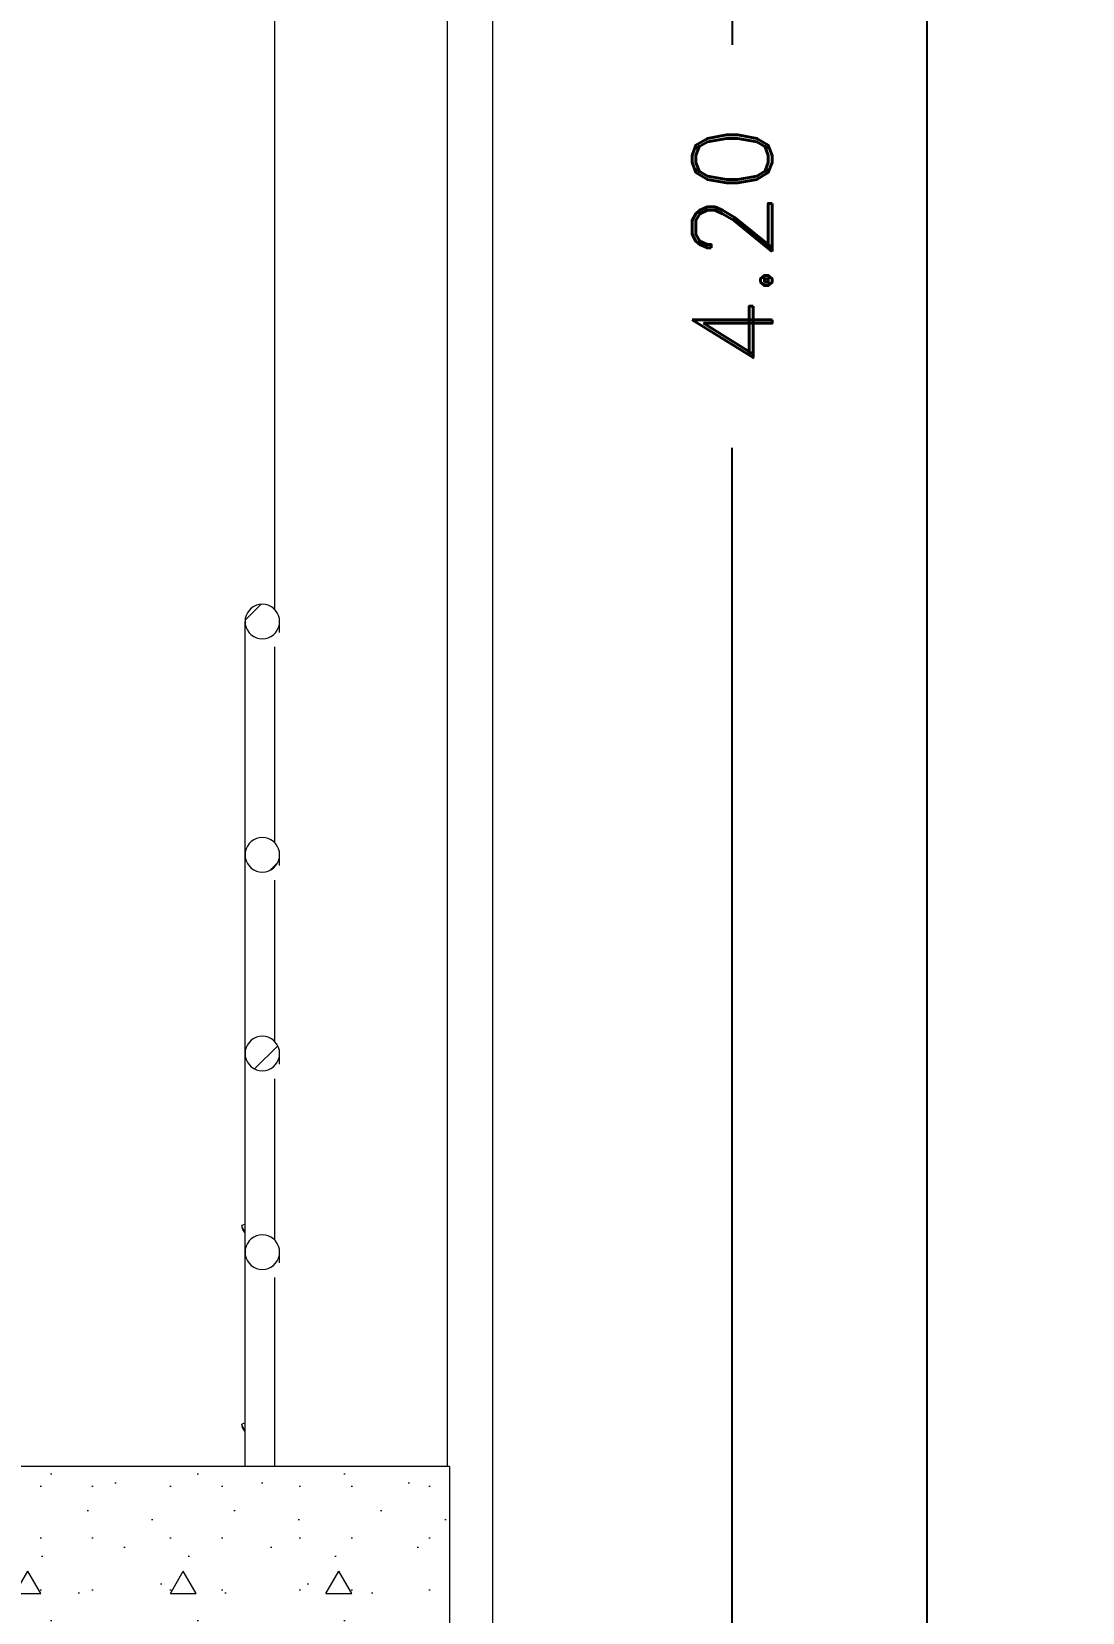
# Model space of a CAD drawing. Header units: metres. Extents: x 173 to 310, y -9 to 45.
# Drawn here: x 285.351 to 286.567, y 1.341 to 3.17 of the extents above; entities that cross this region are included whole.
import ezdxf

# ---------------------------------------------------------------- set-up
doc = ezdxf.new("R2010")
doc.units = ezdxf.units.M
doc.header["$MEASUREMENT"] = 0
doc.set_wipeout_variables(frame=1)
doc.linetypes.add('Wipeout_Contour', pattern=[1, 0, -1])
doc.layers.add('Dimensioning - General', color=7, linetype='Continuous')
doc.layers.add('Interior - Stair & Railing', color=7, linetype='Continuous')
for name, color, linetype, lineweight, true_color in [('Interior - Furniture _Pen_No__167', 7, 'Continuous', 13, 0x6a6a6a), ('Interior - Stair & Railing_Pen_No__166', 7, 'Continuous', 13, 0x97cbff), ('RAMPA PROPUESTA 1 CERRAMIENTO_Pen_No__167', 7, 'Continuous', 13, 0x6a6a6a), ('Structural - Bearing_Pen_No__167', 7, 'Continuous', 13, 0x6a6a6a)]:
    doc.layers.add(name, color=color, linetype=linetype, lineweight=lineweight, true_color=true_color)
doc.layers.add('Interior - Stair & Railing_Pen_No__122', color=9, linetype='Continuous', lineweight=13)
doc.styles.add('GENERATED_STYLE_3', font='romand.shx')
doc.dimstyles.new('GENERATED_STYLE__11', dxfattribs={"dimtxt": 0.0925, "dimasz": 0.0475, "dimexe": 0.18, "dimexo": 0.119445, "dimgap": 0.09, "dimtad": 1, "dimzin": 0, "dimdsep": 46, "dimtxsty": 'GENERATED_STYLE_3', "dimblk": 'ARROWHEAD_2', "dimblk1": 'ARROWHEAD_2', "dimblk2": 'ARROWHEAD_2', "dimcen": 0.09, "dimclrd": 7, "dimclre": 7, "dimclrt": 256, "dimadec": 0, "dimazin": 0, "dimtfac": 1, "dimtdec": 4, "dimtmove": 0, "dimatfit": 3, "dimfxl": 1, "dimtolj": 1, "dimtzin": 0, "dimarcsym": 0})
pattern_1 = [(45, (247.71116, 19.7567), (-0.0795495, 0.0795495), []), (45, (247.68464, 19.78321), (-0.0795495, 0.0795495), [])]

# ---------------------------------------------------------------- blocks, each defined once
blk = doc.blocks.new('ARROWHEAD_2')
at = {"color": 0, "linetype": 'Continuous', "lineweight": 0}
for p, q in [((-0.378, -0.655), (0.378, 0.655)), ((0, 0), (-1, 0))]:
    blk.add_line(p, q, dxfattribs=at)
blk = doc.blocks.new('*D68')
at = {"layer": 'Defpoints', "color": 0, "linetype": 'Continuous', "transparency": 16777216}
for p in [(286.0287, 5.0575), (286.1615, 5.0575), (285.9246, 0.856)]:
    blk.add_point(p, dxfattribs=at)
at = {"layer": 'Dimensioning - General', "color": 7, "linetype": 'Continuous', "lineweight": -2, "transparency": 16777216}
for p, q in [((286.1481, 5.0575), (286.3415, 5.0575)), ((286.1615, 5.01), (286.1615, 3.1551)), ((286.1615, 0.9035), (286.1615, 2.6887)), ((286.044, 0.856), (286.3415, 0.856))]:
    blk.add_line(p, q, dxfattribs=at)
at = {"layer": 'Dimensioning - General', "color": 7, "linetype": 'Continuous', "lineweight": -2, "transparency": 16777216, "xscale": 0.0475, "yscale": 0.0475, "zscale": 0.0475}
for p, rotation in [((286.1615, 5.0575), 90), ((286.1615, 0.856), 270)]:
    blk.add_blockref('ARROWHEAD_2', p, dxfattribs=dict(at, rotation=rotation))
at = {"layer": 'Dimensioning - General', "color": 251, "linetype": 'Continuous', "lineweight": 13, "true_color": 0x6a6a6a, "transparency": 16777216, "insert": (286.1615, 2.9219), "char_height": 0.0925, "attachment_point": 5, "rotation": 90, "style": 'GENERATED_STYLE_3'}
blk.add_mtext('\\A1;4.20', dxfattribs=at)
blk = doc.blocks.new('*D70')
at = {"layer": 'Defpoints', "color": 0, "linetype": 'Continuous', "transparency": 16777216}
for p in [(286.2263, 5.207), (286.3869, 5.207), (286.2263, -4.693)]:
    blk.add_point(p, dxfattribs=at)
at = {"layer": 'Dimensioning - General', "color": 7, "linetype": 'Continuous', "lineweight": -2, "transparency": 16777216}
for p, q in [((286.3457, 5.207), (286.5669, 5.207)), ((286.3869, 5.1595), (286.3869, 0.4553)), ((286.3869, -4.6455), (286.3869, -0.011)), ((286.3457, -4.693), (286.5669, -4.693))]:
    blk.add_line(p, q, dxfattribs=at)
at = {"layer": 'Dimensioning - General', "color": 7, "linetype": 'Continuous', "lineweight": -2, "transparency": 16777216, "xscale": 0.0475, "yscale": 0.0475, "zscale": 0.0475}
for p, rotation in [((286.3869, 5.207), 90), ((286.3869, -4.693), 270)]:
    blk.add_blockref('ARROWHEAD_2', p, dxfattribs=dict(at, rotation=rotation))
at = {"layer": 'Dimensioning - General', "color": 251, "linetype": 'Continuous', "lineweight": 13, "true_color": 0x6a6a6a, "transparency": 16777216, "insert": (286.3869, 0.2221), "char_height": 0.0925, "attachment_point": 5, "rotation": 90, "style": 'GENERATED_STYLE_3'}
blk.add_mtext('\\A1;9.90', dxfattribs=at)

msp = doc.modelspace()

# ---------------------------------------------------------------- hatches: boundary and pattern name
at = {"layer": 'Interior - Furniture _Pen_No__167', "linetype": 'Continuous', "lineweight": 13, "true_color": 0x6a6a6a}
h = msp.add_hatch(dxfattribs=at)
h.set_pattern_fill('STRUCTURAL_CONCRETE', color=251, style=0, pattern_type=2)
h.set_pattern_definition([(0, (247.71116, 19.7567), (0, 0.3117692), [0.03, -0.15]), (0, (247.80116, 19.91258), (0, 0.3117692), [0.03, -0.15]), (60, (247.71116, 19.7567), (-0.27, 0.1558846), [0.03, -0.15]), (60, (247.89116, 19.7567), (-0.27, 0.1558846), [0.03, -0.15]), (120, (247.74116, 19.7567), (0.27, 0.1558846), [0.03, -0.15]), (120, (247.92116, 19.7567), (0.27, 0.1558846), [0.03, -0.15]), (0, (247.71116, 19.786696), (0, 0.06), [0, -0.06, 0, -0.09]), (45, (247.74116, 19.786696), (-0.04242641, 0.04242641), [0, -0.045, 0, -0.075])])
h.paths.add_polyline_path([(284.1346, 1.3085), (285.8346, 1.3085), (285.8346, 1.5095), (284.1346, 1.5095)])

# ---------------------------------------------------------------- linework, layer by layer
at = {"layer": 'Interior - Furniture _Pen_No__167', "color": 251, "linetype": 'Continuous', "lineweight": 13, "true_color": 0x6a6a6a}
for q in [(284.1346, 1.5095), (285.8346, 1.3085)]:
    msp.add_line((285.8346, 1.5095), q, dxfattribs=at)
at = {"layer": 'Interior - Stair & Railing_Pen_No__122', "color": 9, "linetype": 'Continuous', "lineweight": 13}
for p, q in [((285.5978, 1.7899), (285.594, 1.7886)), ((285.5978, 1.5599), (285.594, 1.5586)), ((285.594, 1.5586), (285.594, 1.5566)), ((285.595, 1.5559), (285.594, 1.5586)), ((285.594, 1.5566), (285.595, 1.5539)), ((285.5972, 1.5522), (285.595, 1.5559)), ((285.595, 1.5539), (285.5972, 1.5502)), ((285.5978, 1.5515), (285.5972, 1.5522)), ((285.5972, 1.5502), (285.5978, 1.5495))]:
    msp.add_line(p, q, dxfattribs=at)
at = {"layer": 'RAMPA PROPUESTA 1 CERRAMIENTO_Pen_No__167', "color": 251, "linetype": 'Continuous', "lineweight": 13, "true_color": 0x6a6a6a}
msp.add_line((285.8846, -4.6965), (285.8846, 5.0575), dxfattribs=at)
at = {"layer": 'Structural - Bearing_Pen_No__167', "color": 251, "linetype": 'Continuous', "lineweight": 13, "true_color": 0x6a6a6a}
for p, q in [((285.8322, 1.5095), (285.8322, 5.0575)), ((285.6322, 1.5095), (285.6322, 1.7282))]:
    msp.add_line(p, q, dxfattribs=at)

# ---------------------------------------------------------------- dimensions: what is measured, and where the dimension line sits
at = {"layer": 'Dimensioning - General', "color": 7, "linetype": 'Continuous', "lineweight": 13}
for base, p1, p2, picture, middle in [((286.3869, 5.207), (286.2263, -4.693), (286.2263, 5.207), '*D70', (286.3869, 0.2221)), ((286.1615, 5.0575), (285.9246, 0.856), (286.0287, 5.0575), '*D68', (286.1615, 2.9219))]:
    dim = msp.add_linear_dim(base=base, p1=p1, p2=p2, angle=90, dimstyle='GENERATED_STYLE__11', dxfattribs=at)
    dim.commit()
    dim.dimension.update_dxf_attribs({"geometry": picture, "text_midpoint": middle, "dimtype": 160, "text_rotation": 90})

# ---------------------------------------------------------------- wipeouts: each hides what was drawn before it
at = {"color": 254, "linetype": 'Wipeout_Contour', "lineweight": 0, "ltscale": 1499.636619}
msp.add_wipeout([(285.6378, 2.4875), (285.6375, 2.491), (285.6366, 2.4944), (285.6351, 2.4976), (285.6331, 2.5004), (285.6306, 2.5029), (285.6278, 2.5049), (285.6246, 2.5064), (285.6213, 2.5073), (285.6178, 2.5076), (285.6143, 2.5073), (285.6109, 2.5064), (285.6078, 2.5049), (285.6049, 2.5029), (285.6025, 2.5004), (285.6005, 2.4976), (285.599, 2.4944), (285.5981, 2.491), (285.5978, 2.4875), (285.5981, 2.484), (285.599, 2.4806), (285.6005, 2.4775), (285.6025, 2.4746), (285.6049, 2.4721), (285.6078, 2.4701), (285.6109, 2.4686), (285.6143, 2.4677), (285.6178, 2.4674), (285.6213, 2.4677), (285.6246, 2.4686), (285.6278, 2.4701), (285.6306, 2.4721), (285.6331, 2.4746), (285.6351, 2.4775), (285.6366, 2.4806), (285.6375, 2.484)], dxfattribs=at).dxf.layer = 'Interior - Stair & Railing'
at = {"color": 254, "linetype": 'Wipeout_Contour', "lineweight": 0, "ltscale": 1503.692137}
msp.add_wipeout([(285.6378, 2.2175), (285.6375, 2.221), (285.6366, 2.2244), (285.6351, 2.2276), (285.6331, 2.2304), (285.6306, 2.2329), (285.6278, 2.2349), (285.6246, 2.2364), (285.6213, 2.2373), (285.6178, 2.2376), (285.6143, 2.2373), (285.6109, 2.2364), (285.6078, 2.2349), (285.6049, 2.2329), (285.6025, 2.2304), (285.6005, 2.2276), (285.599, 2.2244), (285.5981, 2.221), (285.5978, 2.2175), (285.5981, 2.214), (285.599, 2.2106), (285.6005, 2.2075), (285.6025, 2.2046), (285.6049, 2.2021), (285.6078, 2.2001), (285.6109, 2.1986), (285.6143, 2.1977), (285.6178, 2.1974), (285.6213, 2.1977), (285.6246, 2.1986), (285.6278, 2.2001), (285.6306, 2.2021), (285.6331, 2.2046), (285.6351, 2.2075), (285.6366, 2.2106), (285.6375, 2.214)], dxfattribs=at).dxf.layer = 'Interior - Stair & Railing'
at = {"color": 254, "linetype": 'Wipeout_Contour', "lineweight": 0, "ltscale": 1507.187674}
msp.add_wipeout([(285.6378, 1.9875), (285.6375, 1.991), (285.6366, 1.9944), (285.6351, 1.9976), (285.6331, 2.0004), (285.6306, 2.0029), (285.6278, 2.0049), (285.6246, 2.0064), (285.6213, 2.0073), (285.6178, 2.0076), (285.6143, 2.0073), (285.6109, 2.0064), (285.6078, 2.0049), (285.6049, 2.0029), (285.6025, 2.0004), (285.6005, 1.9976), (285.599, 1.9944), (285.5981, 1.991), (285.5978, 1.9875), (285.5981, 1.984), (285.599, 1.9806), (285.6005, 1.9775), (285.6025, 1.9746), (285.6049, 1.9721), (285.6078, 1.9701), (285.6109, 1.9686), (285.6143, 1.9677), (285.6178, 1.9674), (285.6213, 1.9677), (285.6246, 1.9686), (285.6278, 1.9701), (285.6306, 1.9721), (285.6331, 1.9746), (285.6351, 1.9775), (285.6366, 1.9806), (285.6375, 1.984)], dxfattribs=at).dxf.layer = 'Interior - Stair & Railing'
at = {"color": 254, "linetype": 'Wipeout_Contour', "lineweight": 0, "ltscale": 1510.718946}
msp.add_wipeout([(285.6378, 1.7576), (285.6375, 1.7611), (285.6366, 1.7645), (285.6351, 1.7677), (285.6331, 1.7705), (285.6306, 1.773), (285.6278, 1.775), (285.6246, 1.7765), (285.6213, 1.7774), (285.6178, 1.7777), (285.6143, 1.7774), (285.6109, 1.7765), (285.6078, 1.775), (285.6049, 1.773), (285.6025, 1.7705), (285.6005, 1.7677), (285.599, 1.7645), (285.5981, 1.7611), (285.5978, 1.7576), (285.5981, 1.7541), (285.599, 1.7507), (285.6005, 1.7476), (285.6025, 1.7447), (285.6049, 1.7422), (285.6078, 1.7402), (285.6109, 1.7387), (285.6143, 1.7378), (285.6178, 1.7375), (285.6213, 1.7378), (285.6246, 1.7387), (285.6278, 1.7402), (285.6306, 1.7422), (285.6331, 1.7447), (285.6351, 1.7476), (285.6366, 1.7507), (285.6375, 1.7541)], dxfattribs=at).dxf.layer = 'Interior - Stair & Railing'

# ---------------------------------------------------------------- next in the draw order: hatches: boundary and pattern name
at = {"layer": 'Interior - Stair & Railing_Pen_No__166', "linetype": 'Continuous', "lineweight": 13, "true_color": 0x97cbff}
h = msp.add_hatch(dxfattribs=at)
h.set_pattern_fill('STEEL', color=151, style=0, pattern_type=2)
h.set_pattern_definition(pattern_1)
h.paths.add_polyline_path([(285.6378, 2.4875), (285.6375, 2.491), (285.6366, 2.4944), (285.6351, 2.4976), (285.6331, 2.5004), (285.6306, 2.5029), (285.6278, 2.5049), (285.6246, 2.5064), (285.6213, 2.5073), (285.6178, 2.5076), (285.6143, 2.5073), (285.6109, 2.5064), (285.6078, 2.5049), (285.6049, 2.5029), (285.6025, 2.5004), (285.6005, 2.4976), (285.599, 2.4944), (285.5981, 2.491), (285.5978, 2.4875), (285.5981, 2.484), (285.599, 2.4806), (285.6005, 2.4775), (285.6025, 2.4746), (285.6049, 2.4721), (285.6078, 2.4701), (285.6109, 2.4686), (285.6143, 2.4677), (285.6178, 2.4674), (285.6213, 2.4677), (285.6246, 2.4686), (285.6278, 2.4701), (285.6306, 2.4721), (285.6331, 2.4746), (285.6351, 2.4775), (285.6366, 2.4806), (285.6375, 2.484)])
h = msp.add_hatch(dxfattribs=at)
h.set_pattern_fill('STEEL', color=151, style=0, pattern_type=2)
h.set_pattern_definition(pattern_1)
h.paths.add_polyline_path([(285.6378, 2.2175), (285.6375, 2.221), (285.6366, 2.2244), (285.6351, 2.2276), (285.6331, 2.2304), (285.6306, 2.2329), (285.6278, 2.2349), (285.6246, 2.2364), (285.6213, 2.2373), (285.6178, 2.2376), (285.6143, 2.2373), (285.6109, 2.2364), (285.6078, 2.2349), (285.6049, 2.2329), (285.6025, 2.2304), (285.6005, 2.2276), (285.599, 2.2244), (285.5981, 2.221), (285.5978, 2.2175), (285.5981, 2.214), (285.599, 2.2106), (285.6005, 2.2075), (285.6025, 2.2046), (285.6049, 2.2021), (285.6078, 2.2001), (285.6109, 2.1986), (285.6143, 2.1977), (285.6178, 2.1974), (285.6213, 2.1977), (285.6246, 2.1986), (285.6278, 2.2001), (285.6306, 2.2021), (285.6331, 2.2046), (285.6351, 2.2075), (285.6366, 2.2106), (285.6375, 2.214)])
h = msp.add_hatch(dxfattribs=at)
h.set_pattern_fill('STEEL', color=151, style=0, pattern_type=2)
h.set_pattern_definition(pattern_1)
h.paths.add_polyline_path([(285.6378, 1.9875), (285.6375, 1.991), (285.6366, 1.9944), (285.6351, 1.9976), (285.6331, 2.0004), (285.6306, 2.0029), (285.6278, 2.0049), (285.6246, 2.0064), (285.6213, 2.0073), (285.6178, 2.0076), (285.6143, 2.0073), (285.6109, 2.0064), (285.6078, 2.0049), (285.6049, 2.0029), (285.6025, 2.0004), (285.6005, 1.9976), (285.599, 1.9944), (285.5981, 1.991), (285.5978, 1.9875), (285.5981, 1.984), (285.599, 1.9806), (285.6005, 1.9775), (285.6025, 1.9746), (285.6049, 1.9721), (285.6078, 1.9701), (285.6109, 1.9686), (285.6143, 1.9677), (285.6178, 1.9674), (285.6213, 1.9677), (285.6246, 1.9686), (285.6278, 1.9701), (285.6306, 1.9721), (285.6331, 1.9746), (285.6351, 1.9775), (285.6366, 1.9806), (285.6375, 1.984)])

# ---------------------------------------------------------------- next in the draw order: linework, layer by layer
at = {"layer": 'Interior - Stair & Railing_Pen_No__122', "color": 9, "linetype": 'Continuous', "lineweight": 13}
for p, q in [((285.5978, 2.2175), (285.5978, 2.4875)), ((285.6378, 2.475), (285.6378, 2.4875)), ((285.5978, 1.9875), (285.5978, 2.2175)), ((285.6378, 2.205), (285.6378, 2.2175)), ((285.5978, 1.7576), (285.5978, 1.9875)), ((285.6378, 1.975), (285.6378, 1.9875)), ((285.594, 1.7886), (285.594, 1.7866)), ((285.595, 1.7859), (285.594, 1.7886)), ((285.594, 1.7866), (285.595, 1.7839)), ((285.5972, 1.7822), (285.595, 1.7859)), ((285.595, 1.7839), (285.5972, 1.7802)), ((285.5978, 1.7815), (285.5972, 1.7822)), ((285.5972, 1.7802), (285.5978, 1.7795)), ((285.5978, 1.5095), (285.5978, 1.7576)), ((285.6378, 1.7451), (285.6378, 1.7576))]:
    msp.add_line(p, q, dxfattribs=at)
at = {"layer": 'Interior - Stair & Railing_Pen_No__122', "color": 9, "linetype": 'Continuous', "lineweight": 13, "flags": 128}
for points in [[(285.5978, 2.4875), (285.5981, 2.484), (285.599, 2.4806), (285.6005, 2.4775), (285.6025, 2.4746), (285.6049, 2.4721), (285.6078, 2.4701), (285.6109, 2.4686), (285.6143, 2.4677), (285.6178, 2.4674), (285.6213, 2.4677), (285.6246, 2.4686), (285.6278, 2.4701), (285.6306, 2.4721), (285.6331, 2.4746), (285.6351, 2.4775), (285.6366, 2.4806), (285.6375, 2.484), (285.6378, 2.4875), (285.6375, 2.491), (285.6366, 2.4944), (285.6351, 2.4976), (285.6331, 2.5004), (285.6306, 2.5029), (285.6278, 2.5049), (285.6246, 2.5064), (285.6213, 2.5073), (285.6178, 2.5076), (285.6143, 2.5073), (285.6109, 2.5064), (285.6078, 2.5049), (285.6049, 2.5029), (285.6025, 2.5004), (285.6005, 2.4976), (285.599, 2.4944), (285.5981, 2.491)], [(285.5978, 2.2175), (285.5981, 2.214), (285.599, 2.2106), (285.6005, 2.2075), (285.6025, 2.2046), (285.6049, 2.2021), (285.6078, 2.2001), (285.6109, 2.1986), (285.6143, 2.1977), (285.6178, 2.1974), (285.6213, 2.1977), (285.6246, 2.1986), (285.6278, 2.2001), (285.6306, 2.2021), (285.6331, 2.2046), (285.6351, 2.2075), (285.6366, 2.2106), (285.6375, 2.214), (285.6378, 2.2175), (285.6375, 2.221), (285.6366, 2.2244), (285.6351, 2.2276), (285.6331, 2.2304), (285.6306, 2.2329), (285.6278, 2.2349), (285.6246, 2.2364), (285.6213, 2.2373), (285.6178, 2.2376), (285.6143, 2.2373), (285.6109, 2.2364), (285.6078, 2.2349), (285.6049, 2.2329), (285.6025, 2.2304), (285.6005, 2.2276), (285.599, 2.2244), (285.5981, 2.221)], [(285.5978, 1.9875), (285.5981, 1.984), (285.599, 1.9806), (285.6005, 1.9775), (285.6025, 1.9746), (285.6049, 1.9721), (285.6078, 1.9701), (285.6109, 1.9686), (285.6143, 1.9677), (285.6178, 1.9674), (285.6213, 1.9677), (285.6246, 1.9686), (285.6278, 1.9701), (285.6306, 1.9721), (285.6331, 1.9746), (285.6351, 1.9775), (285.6366, 1.9806), (285.6375, 1.984), (285.6378, 1.9875), (285.6375, 1.991), (285.6366, 1.9944), (285.6351, 1.9976), (285.6331, 2.0004), (285.6306, 2.0029), (285.6278, 2.0049), (285.6246, 2.0064), (285.6213, 2.0073), (285.6178, 2.0076), (285.6143, 2.0073), (285.6109, 2.0064), (285.6078, 2.0049), (285.6049, 2.0029), (285.6025, 2.0004), (285.6005, 1.9976), (285.599, 1.9944), (285.5981, 1.991)], [(285.5978, 1.7576), (285.5981, 1.7541), (285.599, 1.7507), (285.6005, 1.7476), (285.6025, 1.7447), (285.6049, 1.7422), (285.6078, 1.7402), (285.6109, 1.7387), (285.6143, 1.7378), (285.6178, 1.7375), (285.6213, 1.7378), (285.6246, 1.7387), (285.6278, 1.7402), (285.6306, 1.7422), (285.6331, 1.7447), (285.6351, 1.7476), (285.6366, 1.7507), (285.6375, 1.7541), (285.6378, 1.7576), (285.6375, 1.7611), (285.6366, 1.7645), (285.6351, 1.7677), (285.6331, 1.7705), (285.6306, 1.773), (285.6278, 1.775), (285.6246, 1.7765), (285.6213, 1.7774), (285.6178, 1.7777), (285.6143, 1.7774), (285.6109, 1.7765), (285.6078, 1.775), (285.6049, 1.773), (285.6025, 1.7705), (285.6005, 1.7677), (285.599, 1.7645), (285.5981, 1.7611)]]:
    msp.add_lwpolyline(points, close=True, dxfattribs=at)
at = {"layer": 'Structural - Bearing_Pen_No__167', "color": 251, "linetype": 'Continuous', "lineweight": 13, "true_color": 0x6a6a6a}
for p, q in [((285.6322, 2.5013), (285.6322, 5.0575)), ((285.6322, 2.2313), (285.6322, 2.4581)), ((285.6322, 2.0013), (285.6322, 2.1881)), ((285.6322, 1.7714), (285.6322, 1.9581))]:
    msp.add_line(p, q, dxfattribs=at)

doc.saveas('drawing.dxf')
